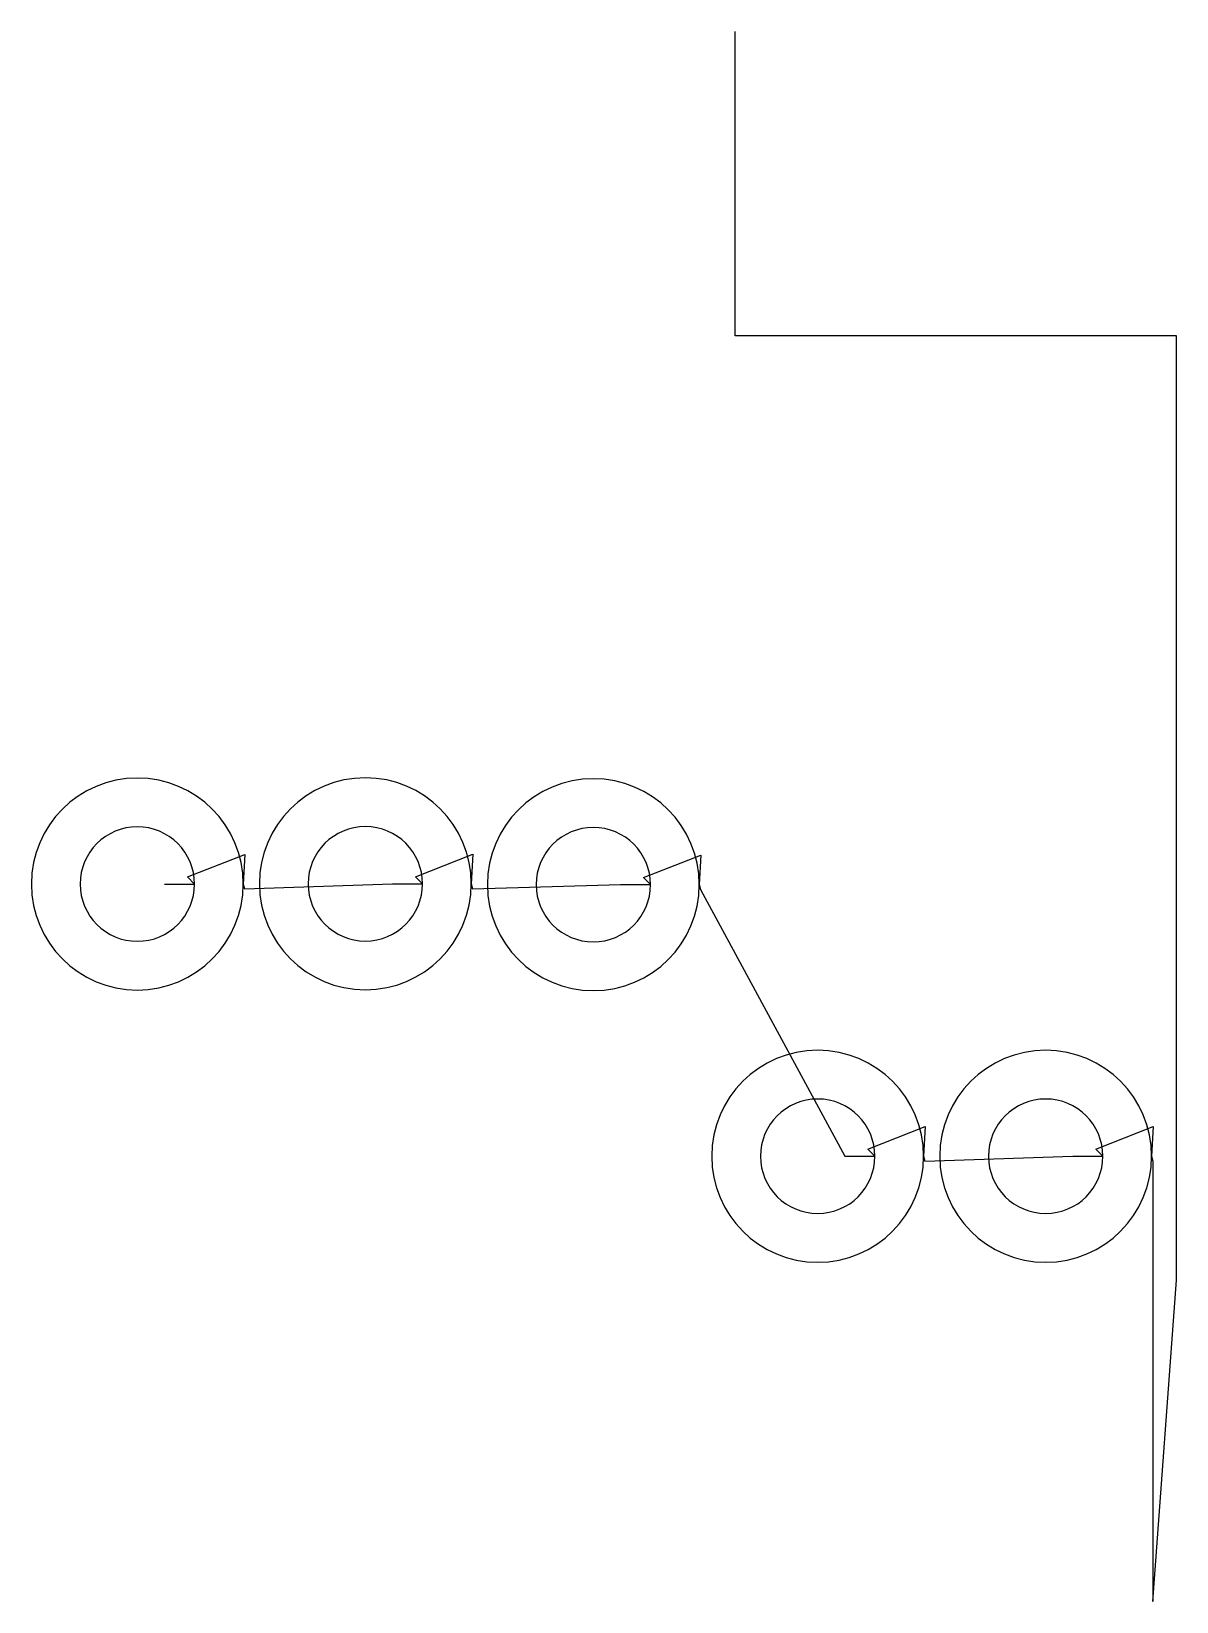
# Model space of a CAD drawing. Header units: metres. Extents: x 19 to 1157, y 0 to 1560.
import ezdxf

# ---------------------------------------------------------------- set-up
doc = ezdxf.new("R2010")
doc.units = ezdxf.units.M

msp = doc.modelspace()

# ---------------------------------------------------------------- linework, layer by layer
at = {"layer": 'TOOL_0'}
for p, q in [((718.08, 1559), (718.08, 1560)), ((718.08, 1257.44), (718.08, 1559)), ((1156.736, 1257.44), (718.08, 1257.44)), ((1156.736, 319.46), (1156.736, 1257.44)), ((173.609, 719.995), (230.778, 742.377)), ((230.778, 742.377), (229.12, 712.924)), ((400.223, 720.211), (457.392, 742.593)), ((457.392, 742.593), (455.734, 713.14)), ((626.836, 719.348), (684.006, 741.73)), ((684.006, 741.73), (682.347, 712.277)), ((180.68, 712.924), (173.609, 719.995)), ((407.294, 713.14), (400.223, 720.211)), ((633.907, 712.277), (626.836, 719.348)), ((150.68, 712.924), (180.68, 712.924)), ((229.12, 712.924), (230.436, 708.025)), ((230.436, 708.025), (377.294, 713.14)), ((377.294, 713.14), (407.294, 713.14)), ((455.734, 713.14), (457.05, 708.241)), ((457.05, 708.241), (603.907, 712.277)), ((603.907, 712.277), (633.907, 712.277)), ((682.347, 712.277), (683.663, 707.378)), ((683.663, 707.378), (826.865, 442.464)), ((849.794, 449.535), (906.963, 471.917)), ((906.963, 471.917), (905.305, 442.464)), ((1076.408, 449.535), (1133.577, 471.917)), ((1133.577, 471.917), (1131.919, 442.464)), ((826.865, 442.464), (856.865, 442.464)), ((856.865, 442.464), (849.794, 449.535)), ((905.305, 442.464), (906.621, 437.565)), ((906.621, 437.565), (1053.479, 442.464)), ((1053.479, 442.464), (1083.479, 442.464)), ((1083.479, 442.464), (1076.408, 449.535)), ((1131.919, 442.464), (1133.235, 437.565)), ((1133.235, 437.565), (1133.235, 0)), ((1133.235, 0), (1156.736, 319.46))]:
    msp.add_line(p, q, dxfattribs=at)
for centre, radius, start, end in [((123.82, 712.924), 105.3, 0, 180), ((350.434, 713.14), 105.3, 0, 180), ((577.047, 712.277), 105.3, 0, 180), ((123.82, 712.924), 56.86, 0, 180), ((350.434, 713.14), 56.86, 0, 180), ((577.047, 712.277), 56.86, 0, 180), ((123.82, 712.924), 105.3, 180, 0), ((123.82, 712.924), 56.86, 180, 0), ((350.434, 713.14), 105.3, 180, 0), ((350.434, 713.14), 56.86, 180, 0), ((577.047, 712.277), 105.3, 180, 0), ((577.047, 712.277), 56.86, 180, 0), ((800.005, 442.464), 105.3, 0, 180), ((1026.619, 442.464), 105.3, 0, 180), ((800.005, 442.464), 56.86, 0, 180), ((1026.619, 442.464), 56.86, 0, 180), ((800.005, 442.464), 105.3, 180, 0), ((800.005, 442.464), 56.86, 180, 0), ((1026.619, 442.464), 105.3, 180, 0), ((1026.619, 442.464), 56.86, 180, 0)]:
    msp.add_arc(centre, radius, start, end, dxfattribs=at)

doc.saveas('drawing.dxf')
